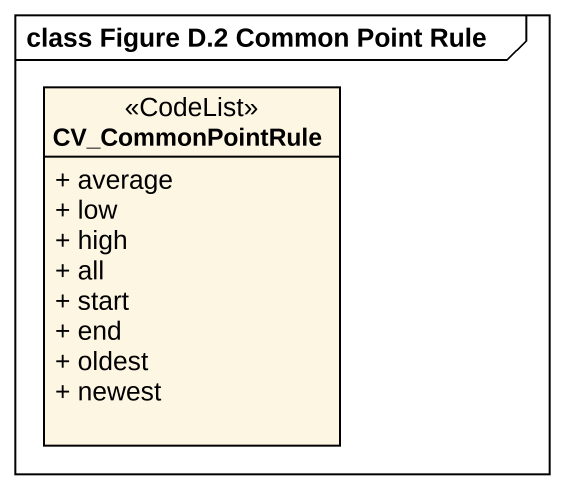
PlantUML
@startuml
mainframe class Figure D.2 Common Point Rule
hide circle
hide empty members
skinparam classAttributeIconSize 0
class CV_CommonPointRule <<CodeList>> {
  + average
  + low
  + high
  + all
  + start
  + end
  + oldest
  + newest
}
@enduml
